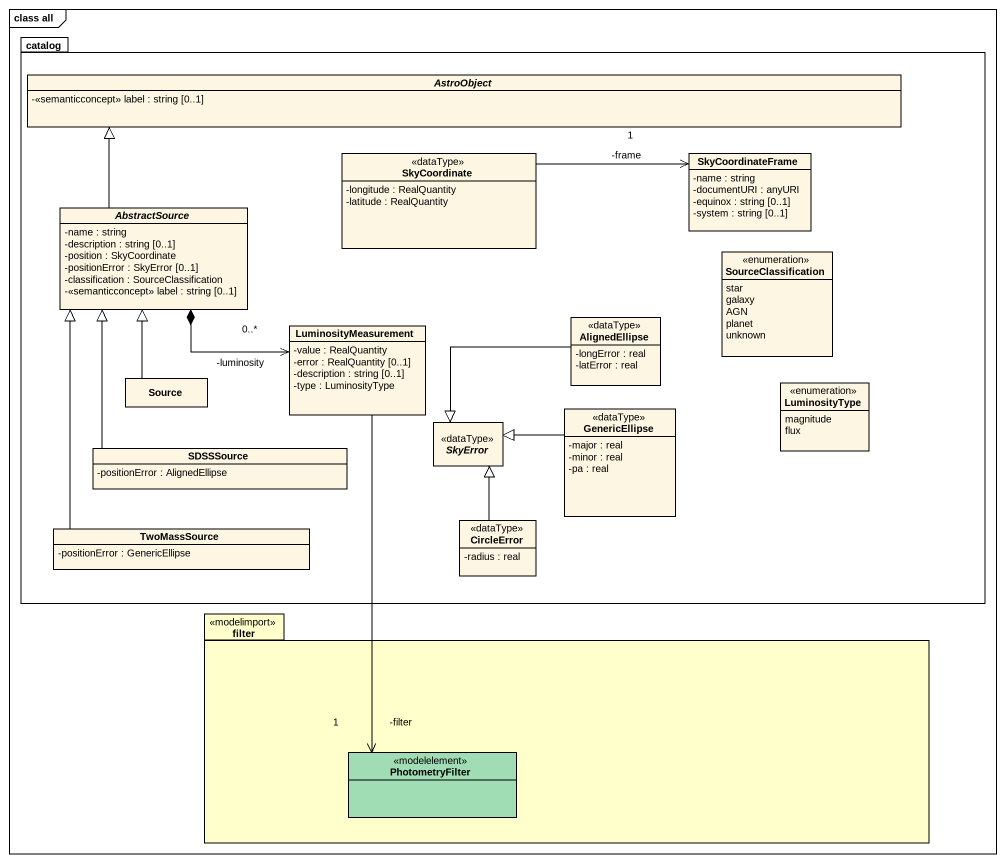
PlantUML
@startuml
mainframe class all
hide circle
hide empty members
skinparam classAttributeIconSize 0
package catalog {
  abstract class AstroObject {
    -<<semanticconcept>> label : string [0..1]
  }
  class SkyCoordinate <<dataType>> {
    -longitude : RealQuantity
    -latitude : RealQuantity
  }
  class SkyCoordinateFrame {
    -name : string
    -documentURI : anyURI
    -equinox : string [0..1]
    -system : string [0..1]
  }
  abstract class AbstractSource {
    -name : string
    -description : string [0..1]
    -position : SkyCoordinate
    -positionError : SkyError [0..1]
    -classification : SourceClassification
    -<<semanticconcept>> label : string [0..1]
  }
  enum SourceClassification {
    star
    galaxy
    AGN
    planet
    unknown
  }
  class LuminosityMeasurement {
    -value : RealQuantity
    -error : RealQuantity [0..1]
    -description : string [0..1]
    -type : LuminosityType
  }
  class AlignedEllipse <<dataType>> {
    -longError : real
    -latError : real
  }
  class Source
  enum LuminosityType {
    magnitude
    flux
  }
  abstract class SkyError <<dataType>>
  class GenericEllipse <<dataType>> {
    -major : real
    -minor : real
    -pa : real
  }
  class SDSSSource {
    -positionError : AlignedEllipse
  }
  class TwoMassSource {
    -positionError : GenericEllipse
  }
  class CircleError <<dataType>> {
    -radius : real
  }
}
package filter <<modelimport>> #FFFFCC {
  class PhotometryFilter <<modelelement>> #A0DCB4
}
SkyCoordinate -right-> "-frame\n1" SkyCoordinateFrame
AbstractSource -right-|> AstroObject
AbstractSource *-right-> "-luminosity\n0..*" LuminosityMeasurement
LuminosityMeasurement --> "-filter\n1" PhotometryFilter
AlignedEllipse --|> SkyError
Source -up-|> AbstractSource
GenericEllipse -left-|> SkyError
SDSSSource -up-|> AbstractSource
TwoMassSource -up-|> AbstractSource
CircleError -up-|> SkyError
@enduml
